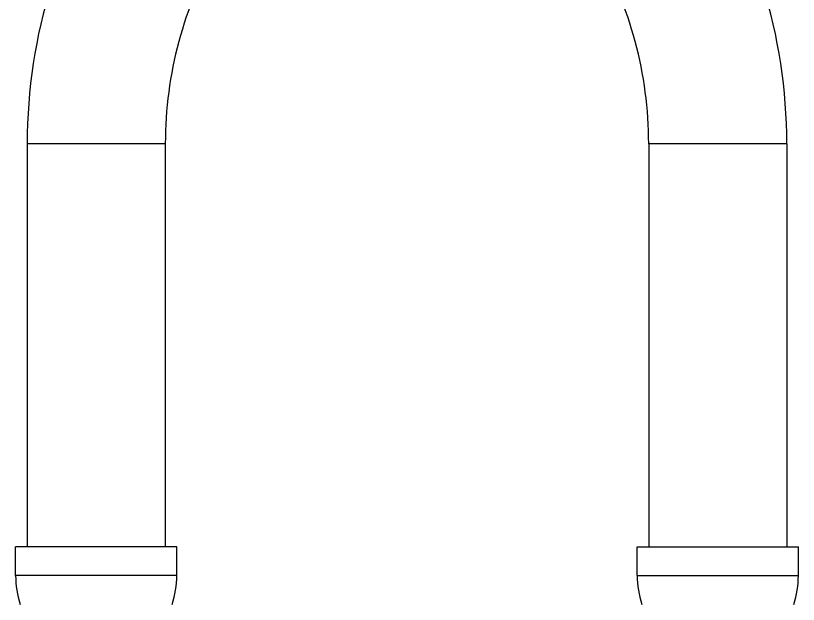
# Model space of a CAD drawing. Extents: x 0 to 790, y 0 to 579.
# Drawn here: x 176.3 to 244.3, y 141.5 to 192.6 of the extents above; entities that cross this region are included whole.
import ezdxf

# ---------------------------------------------------------------- set-up
doc = ezdxf.new("R2010")
doc.units = 0
doc.header["$LTSCALE"] = 10
doc.header["$MEASUREMENT"] = 0
doc.layers.add('1', color=7, linetype='CONTINUOUS')

msp = doc.modelspace()

# ---------------------------------------------------------------- linework, layer by layer
at = {"layer": '1', "color": 7, "linetype": 'Continuous', "lineweight": -3}
for p, q in [((177.338, 181.51), (177.338, 146.51)), ((183.338, 181.51), (177.338, 181.51)), ((189.338, 181.51), (183.338, 181.51)), ((189.338, 181.51), (189.338, 146.51)), ((231.337, 181.51), (231.337, 146.51)), ((237.337, 181.51), (231.337, 181.51)), ((243.337, 181.51), (237.337, 181.51)), ((243.337, 181.51), (243.337, 146.51)), ((190.338, 146.51), (176.338, 146.51)), ((176.338, 144.008), (176.338, 146.51)), ((190.338, 144.008), (190.338, 146.51)), ((230.337, 146.51), (244.337, 146.51)), ((230.337, 144.008), (230.337, 146.51)), ((244.337, 144.008), (244.337, 146.51)), ((190.338, 144.008), (176.338, 144.008)), ((230.337, 144.008), (244.337, 144.008))]:
    msp.add_line(p, q, dxfattribs=at)
for centre, radius, start, end in [((223.474, 181.51), 46.136, 145.31781, 180), ((197.201, 181.51), 46.136, 0, 34.68219), ((223.474, 181.51), 34.136, 149.86664, 180), ((197.201, 181.51), 34.136, 0, 30.13336), ((184.338, 144.008), 8, 180, 198.19487), ((182.338, 144.008), 8, 341.80513, 0), ((238.337, 144.008), 8, 180, 198.19487), ((236.337, 144.008), 8, 341.80513, 0)]:
    msp.add_arc(centre, radius, start, end, dxfattribs=at)

doc.saveas('drawing.dxf')
